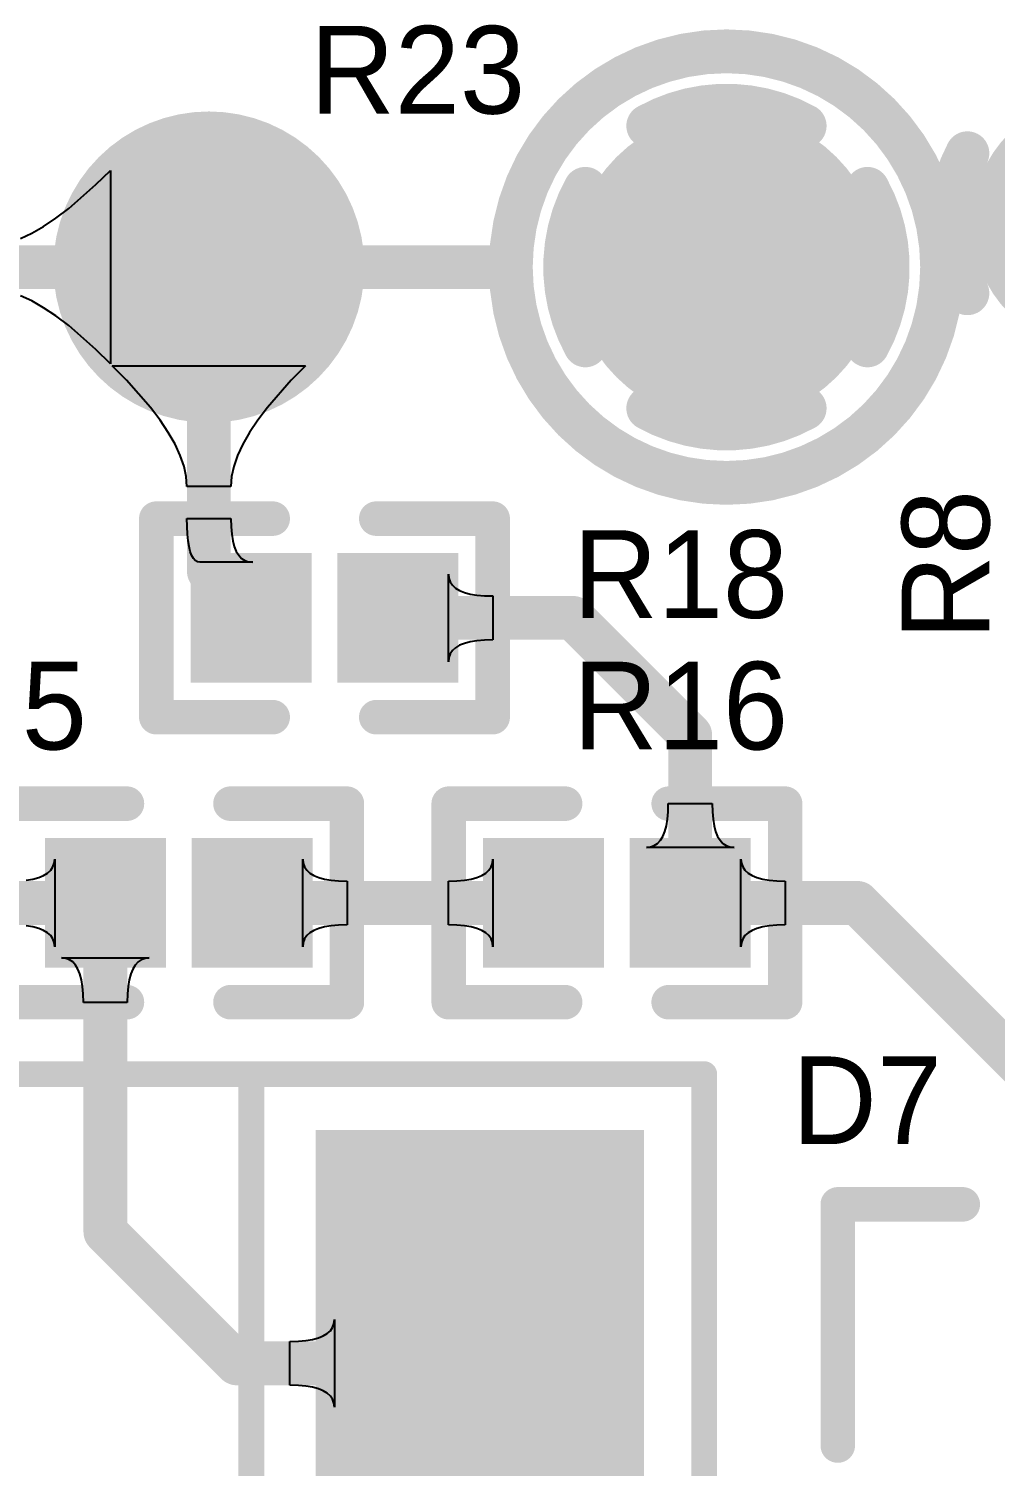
# Model space of a CAD drawing. Header units: millimetres. Extents: x -1 to 102, y -51 to 1.
# Drawn here: x 16.15 to 21.75, y -28.15 to -19.83 of the extents above; entities that cross this region are included whole.
import ezdxf

# ---------------------------------------------------------------- set-up
doc = ezdxf.new("R2010")
doc.units = ezdxf.units.MM
for name, color, linetype in [('BottomLayer', 5, 'Continuous'), ('InternalPlane1', 76, 'Continuous'), ('InternalPlane2', 16, 'Continuous'), ('MultiLayer', 9, 'Continuous'), ('TopLayer', 1, 'Continuous'), ('TopOverlay', 2, 'Continuous'), ('TopSolder', 216, 'Continuous')]:
    doc.layers.add(name, color=color, linetype=linetype)

msp = doc.modelspace()

# ---------------------------------------------------------------- linework, layer by layer
at = {"layer": 'BottomLayer', "const_width": 0.8}
for points in [[(16.793, -21.209, 1), (17.593, -21.209, 1)], [(19.793, -21.209, 1), (20.593, -21.209, 1)]]:
    msp.add_lwpolyline(points, format="xyb", close=True, dxfattribs=at)
at = {"layer": 'InternalPlane1', "const_width": 0.254}
for points in [[(19.7397, -20.3912, -0.258618), (20.6463, -20.3912)], [(21.5895, -21.3604, -0.249328), (21.5895, -20.5496)], [(19.3752, -21.6623, -0.258618), (19.3752, -20.7557)], [(21.0108, -20.7557, -0.258618), (21.0108, -21.6623)], [(20.6463, -22.0268, -0.258618), (19.7397, -22.0268)]]:
    msp.add_lwpolyline(points, format="xyb", dxfattribs=at)
at = {"layer": 'InternalPlane1'}
for points, const_width in [([(19.6762, -20.3912, 1), (19.8032, -20.3912, 1)], 0.127), ([(20.5828, -20.3912, 1), (20.7098, -20.3912, 1)], 0.127), ([(16.789, -21.209, 1), (17.597, -21.209, 1)], 0.808), ([(21.526, -20.5496, 1), (21.653, -20.5496, 1)], 0.127), ([(19.3117, -20.7557, 1), (19.4387, -20.7557, 1)], 0.127), ([(20.9473, -20.7557, 1), (21.0743, -20.7557, 1)], 0.127), ([(21.526, -21.3604, 1), (21.653, -21.3604, 1)], 0.127), ([(19.3117, -21.6623, 1), (19.4387, -21.6623, 1)], 0.127), ([(20.9473, -21.6623, 1), (21.0743, -21.6623, 1)], 0.127), ([(19.6762, -22.0268, 1), (19.8032, -22.0268, 1)], 0.127), ([(20.5828, -22.0268, 1), (20.7098, -22.0268, 1)], 0.127)]:
    msp.add_lwpolyline(points, format="xyb", close=True, dxfattribs=dict(at, const_width=const_width))
at = {"layer": 'InternalPlane2'}
for points, const_width in [([(21.9837, -20.955, 1), (22.7203, -20.955, 1)], 0.7366), ([(16.789, -21.209, 1), (17.597, -21.209, 1)], 0.808), ([(19.789, -21.209, 1), (20.597, -21.209, 1)], 0.808)]:
    msp.add_lwpolyline(points, format="xyb", close=True, dxfattribs=dict(at, const_width=const_width))
at = {"layer": 'MultiLayer', "const_width": 0.8}
for points in [[(16.793, -21.209, 1), (17.593, -21.209, 1)], [(19.793, -21.209, 1), (20.593, -21.209, 1)]]:
    msp.add_lwpolyline(points, format="xyb", close=True, dxfattribs=at)
at = {"layer": 'TopLayer'}
for p, q in [((16.5383, -20.7313), (16.6217, -20.649)), ((16.6217, -20.649), (16.6217, -21.769)), ((16.3806, -20.8698), (16.5383, -20.7313)), ((16.3062, -20.9261), (16.3806, -20.8698)), ((16.1665, -21.0127), (16.2348, -20.9738)), ((16.2348, -20.9738), (16.3062, -20.9261)), ((16.1011, -21.043), (16.1665, -21.0127)), ((16.1665, -21.4053), (16.1011, -21.375)), ((16.2348, -21.4442), (16.1665, -21.4053)), ((16.3062, -21.4919), (16.2348, -21.4442)), ((16.3806, -21.5482), (16.3062, -21.4919)), ((16.5383, -21.6867), (16.3806, -21.5482)), ((16.6217, -21.769), (16.5383, -21.6867)), ((16.7153, -21.8637), (16.633, -21.7803)), ((16.633, -21.7803), (17.753, -21.7803)), ((17.753, -21.7803), (17.6707, -21.8637)), ((16.8538, -22.0214), (16.7153, -21.8637)), ((17.6707, -21.8637), (17.5322, -22.0214)), ((16.9101, -22.0958), (16.8538, -22.0214)), ((17.5322, -22.0214), (17.4759, -22.0958)), ((16.9578, -22.1672), (16.9101, -22.0958)), ((17.4759, -22.0958), (17.4283, -22.1672)), ((16.9967, -22.2355), (16.9578, -22.1672)), ((17.4283, -22.1672), (17.3893, -22.2355)), ((17.027, -22.3009), (16.9967, -22.2355)), ((17.0487, -22.3632), (17.027, -22.3009)), ((17.359, -22.3009), (17.3373, -22.3632)), ((17.3893, -22.2355), (17.359, -22.3009)), ((17.0617, -22.4225), (17.0487, -22.3632)), ((17.3373, -22.3632), (17.3243, -22.4225)), ((17.066, -22.4789), (17.0617, -22.4225)), ((17.32, -22.4789), (17.066, -22.4789)), ((17.3243, -22.4225), (17.32, -22.4789)), ((17.066, -22.665), (17.32, -22.665)), ((17.069, -22.7565), (17.066, -22.665)), ((17.32, -22.665), (17.3213, -22.7133)), ((17.3213, -22.7133), (17.3251, -22.7565)), ((17.0728, -22.7946), (17.069, -22.7565)), ((17.078, -22.8276), (17.0728, -22.7946)), ((17.3251, -22.7565), (17.3314, -22.7946)), ((17.3314, -22.7946), (17.3403, -22.8276)), ((17.0848, -22.8555), (17.078, -22.8276)), ((17.093, -22.8784), (17.0848, -22.8555)), ((17.1028, -22.8962), (17.093, -22.8784)), ((17.114, -22.9089), (17.1028, -22.8962)), ((17.3403, -22.8276), (17.3518, -22.8555)), ((17.3518, -22.8555), (17.3657, -22.8784)), ((17.3657, -22.8784), (17.3822, -22.8962)), ((17.3822, -22.8962), (17.4013, -22.9089)), ((17.1268, -22.9165), (17.114, -22.9089)), ((17.141, -22.919), (17.1268, -22.9165)), ((17.447, -22.919), (17.141, -22.919)), ((17.4013, -22.9089), (17.4229, -22.9165)), ((17.4229, -22.9165), (17.447, -22.919)), ((18.5819, -23.495), (18.5819, -22.987)), ((18.5819, -22.987), (18.5845, -23.0111)), ((18.5845, -23.0111), (18.5922, -23.0327)), ((18.5922, -23.0327), (18.605, -23.0518)), ((18.605, -23.0518), (18.623, -23.0683)), ((18.623, -23.0683), (18.6462, -23.0822)), ((18.6462, -23.0822), (18.6744, -23.0937)), ((18.6744, -23.0937), (18.7079, -23.1026)), ((18.7079, -23.1026), (18.7464, -23.1089)), ((18.7464, -23.1089), (18.7901, -23.1127)), ((18.7901, -23.1127), (18.839, -23.114)), ((18.839, -23.114), (18.839, -23.368)), ((18.6744, -23.3883), (18.6462, -23.3998)), ((18.7079, -23.3794), (18.6744, -23.3883)), ((18.7464, -23.3731), (18.7079, -23.3794)), ((18.7901, -23.3693), (18.7464, -23.3731)), ((18.839, -23.368), (18.7901, -23.3693)), ((18.5845, -23.4709), (18.5819, -23.495)), ((18.5922, -23.4493), (18.5845, -23.4709)), ((18.605, -23.4302), (18.5922, -23.4493)), ((18.623, -23.4137), (18.605, -23.4302)), ((18.6462, -23.3998), (18.623, -23.4137)), ((19.8509, -24.4075), (19.8547, -24.3643)), ((19.8547, -24.3643), (19.856, -24.316)), ((19.856, -24.316), (20.11, -24.316)), ((20.11, -24.316), (20.1113, -24.3643)), ((20.1113, -24.3643), (20.1151, -24.4075)), ((19.8242, -24.5065), (19.8357, -24.4786)), ((19.8357, -24.4786), (19.8446, -24.4456)), ((19.8446, -24.4456), (19.8509, -24.4075)), ((20.1151, -24.4075), (20.1214, -24.4456)), ((20.1214, -24.4456), (20.1303, -24.4786)), ((20.1303, -24.4786), (20.1417, -24.5065)), ((19.7531, -24.5675), (19.7747, -24.5599)), ((19.7747, -24.5599), (19.7938, -24.5472)), ((19.7938, -24.5472), (19.8103, -24.5294)), ((19.8103, -24.5294), (19.8242, -24.5065)), ((20.1417, -24.5065), (20.1557, -24.5294)), ((20.1557, -24.5294), (20.1722, -24.5472)), ((20.1722, -24.5472), (20.1913, -24.5599)), ((20.1913, -24.5599), (20.2129, -24.5675)), ((16.2965, -24.6621), (16.2991, -24.638)), ((16.2991, -24.638), (16.2991, -25.146)), ((17.7369, -25.146), (17.7369, -24.638)), ((17.7369, -24.638), (17.7395, -24.6621)), ((18.8365, -24.6621), (18.8391, -24.638)), ((18.8391, -24.638), (18.8391, -25.146)), ((19.729, -24.57), (19.7531, -24.5675)), ((20.237, -24.57), (19.729, -24.57)), ((20.2129, -24.5675), (20.237, -24.57)), ((20.2769, -25.146), (20.2769, -24.638)), ((20.2769, -24.638), (20.2795, -24.6621)), ((16.2348, -24.7333), (16.258, -24.7193)), ((16.258, -24.7193), (16.276, -24.7028)), ((16.276, -24.7028), (16.2888, -24.6837)), ((16.2888, -24.6837), (16.2965, -24.6621)), ((17.7395, -24.6621), (17.7472, -24.6837)), ((17.7472, -24.6837), (17.76, -24.7028)), ((17.76, -24.7028), (17.778, -24.7193)), ((17.778, -24.7193), (17.8012, -24.7333)), ((18.7748, -24.7333), (18.798, -24.7193)), ((18.798, -24.7193), (18.816, -24.7028)), ((18.816, -24.7028), (18.8288, -24.6837)), ((18.8288, -24.6837), (18.8365, -24.6621)), ((20.2795, -24.6621), (20.2872, -24.6837)), ((20.2872, -24.6837), (20.3, -24.7028)), ((20.3, -24.7028), (20.318, -24.7193)), ((20.318, -24.7193), (20.3412, -24.7333)), ((16.1346, -24.7599), (16.1731, -24.7536)), ((16.1731, -24.7536), (16.2066, -24.7447)), ((16.2066, -24.7447), (16.2348, -24.7333)), ((17.8012, -24.7333), (17.8294, -24.7447)), ((17.8294, -24.7447), (17.8629, -24.7536)), ((17.8629, -24.7536), (17.9014, -24.7599)), ((17.9014, -24.7599), (17.9451, -24.7637)), ((17.9451, -24.7637), (17.9939, -24.765)), ((17.9939, -24.765), (17.9939, -25.019)), ((18.582, -24.765), (18.6309, -24.7637)), ((18.582, -25.019), (18.582, -24.765)), ((18.6309, -24.7637), (18.6746, -24.7599)), ((18.6746, -24.7599), (18.7131, -24.7536)), ((18.7131, -24.7536), (18.7466, -24.7447)), ((18.7466, -24.7447), (18.7748, -24.7333)), ((20.3412, -24.7333), (20.3694, -24.7447)), ((20.3694, -24.7447), (20.4029, -24.7536)), ((20.4029, -24.7536), (20.4414, -24.7599)), ((20.4414, -24.7599), (20.4851, -24.7637)), ((20.4851, -24.7637), (20.5339, -24.765)), ((20.5339, -24.765), (20.5339, -25.019)), ((16.1731, -25.0304), (16.1346, -25.0241)), ((16.2066, -25.0393), (16.1731, -25.0304)), ((16.2348, -25.0508), (16.2066, -25.0393)), ((16.258, -25.0647), (16.2348, -25.0508)), ((17.8012, -25.0508), (17.778, -25.0647)), ((17.8294, -25.0393), (17.8012, -25.0508)), ((17.8629, -25.0304), (17.8294, -25.0393)), ((17.9014, -25.0241), (17.8629, -25.0304)), ((17.9451, -25.0203), (17.9014, -25.0241)), ((17.9939, -25.019), (17.9451, -25.0203)), ((18.6309, -25.0203), (18.582, -25.019)), ((18.6746, -25.0241), (18.6309, -25.0203)), ((18.7131, -25.0304), (18.6746, -25.0241)), ((18.7466, -25.0393), (18.7131, -25.0304)), ((18.7748, -25.0508), (18.7466, -25.0393)), ((18.798, -25.0647), (18.7748, -25.0508)), ((20.3412, -25.0508), (20.318, -25.0647)), ((20.3694, -25.0393), (20.3412, -25.0508)), ((20.4029, -25.0304), (20.3694, -25.0393)), ((20.4414, -25.0241), (20.4029, -25.0304)), ((20.4851, -25.0203), (20.4414, -25.0241)), ((20.5339, -25.019), (20.4851, -25.0203)), ((16.276, -25.0812), (16.258, -25.0647)), ((16.2888, -25.1003), (16.276, -25.0812)), ((16.2965, -25.1219), (16.2888, -25.1003)), ((16.2991, -25.146), (16.2965, -25.1219)), ((17.7395, -25.1219), (17.7369, -25.146)), ((17.7472, -25.1003), (17.7395, -25.1219)), ((17.76, -25.0812), (17.7472, -25.1003)), ((17.778, -25.0647), (17.76, -25.0812)), ((18.816, -25.0812), (18.798, -25.0647)), ((18.8288, -25.1003), (18.816, -25.0812)), ((18.8365, -25.1219), (18.8288, -25.1003)), ((18.8391, -25.146), (18.8365, -25.1219)), ((20.2795, -25.1219), (20.2769, -25.146)), ((20.2872, -25.1003), (20.2795, -25.1219)), ((20.3, -25.0812), (20.2872, -25.1003)), ((20.318, -25.0647), (20.3, -25.0812)), ((16.3631, -25.2135), (16.339, -25.2109)), ((16.339, -25.2109), (16.847, -25.2109)), ((16.3847, -25.2212), (16.3631, -25.2135)), ((16.4038, -25.234), (16.3847, -25.2212)), ((16.8013, -25.2212), (16.7822, -25.234)), ((16.8229, -25.2135), (16.8013, -25.2212)), ((16.847, -25.2109), (16.8229, -25.2135)), ((16.4203, -25.252), (16.4038, -25.234)), ((16.4342, -25.2752), (16.4203, -25.252)), ((16.4457, -25.3034), (16.4342, -25.2752)), ((16.4546, -25.3369), (16.4457, -25.3034)), ((16.7403, -25.3034), (16.7314, -25.3369)), ((16.7517, -25.2752), (16.7403, -25.3034)), ((16.7657, -25.252), (16.7517, -25.2752)), ((16.7822, -25.234), (16.7657, -25.252)), ((16.4609, -25.3754), (16.4546, -25.3369)), ((16.4647, -25.4191), (16.4609, -25.3754)), ((16.7251, -25.3754), (16.7213, -25.4191)), ((16.7314, -25.3369), (16.7251, -25.3754)), ((16.466, -25.468), (16.4647, -25.4191)), ((16.72, -25.468), (16.466, -25.468)), ((16.7213, -25.4191), (16.72, -25.468)), ((17.9175, -27.3291), (17.9201, -27.305)), ((17.9201, -27.305), (17.9201, -27.813)), ((17.8558, -27.4002), (17.879, -27.3863)), ((17.879, -27.3863), (17.897, -27.3698)), ((17.897, -27.3698), (17.9098, -27.3507)), ((17.9098, -27.3507), (17.9175, -27.3291)), ((17.6631, -27.432), (17.7119, -27.4307)), ((17.6631, -27.686), (17.6631, -27.432)), ((17.7119, -27.4307), (17.7556, -27.4269)), ((17.7556, -27.4269), (17.7941, -27.4206)), ((17.7941, -27.4206), (17.8276, -27.4117)), ((17.8276, -27.4117), (17.8558, -27.4002)), ((17.7119, -27.6873), (17.6631, -27.686)), ((17.7556, -27.6911), (17.7119, -27.6873)), ((17.7941, -27.6974), (17.7556, -27.6911)), ((17.8276, -27.7063), (17.7941, -27.6974)), ((17.8558, -27.7177), (17.8276, -27.7063)), ((17.879, -27.7317), (17.8558, -27.7177)), ((17.897, -27.7482), (17.879, -27.7317)), ((17.9098, -27.7673), (17.897, -27.7482)), ((17.9175, -27.7889), (17.9098, -27.7673)), ((17.9201, -27.813), (17.9175, -27.7889))]:
    msp.add_line(p, q, dxfattribs=at)
for points, const_width in [([(16.793, -21.209, 1), (17.593, -21.209, 1)], 0.8), ([(19.793, -21.209, 1), (20.593, -21.209, 1)], 0.8), ([(17.1295, -21.209, 1), (17.2565, -21.209, 1)], 0.127), ([(17.1295, -21.209, 1), (17.2565, -21.209, 1)], 0.127), ([(17.1295, -22.971, 1), (17.2565, -22.971, 1)], 0.127), ([(17.1295, -22.971, 1), (17.2565, -22.971, 1)], 0.127), ([(17.3745, -23.216, 1), (17.5015, -23.216, 1)], 0.127), ([(17.3745, -23.216, 1), (17.5015, -23.216, 1)], 0.127), ([(17.3745, -23.241, 1), (17.5015, -23.241, 1)], 0.127), ([(18.2245, -23.241, 1), (18.3515, -23.241, 1)], 0.127), ([(19.2405, -23.241, 1), (19.3675, -23.241, 1)], 0.127), ([(19.2405, -23.241, 1), (19.3675, -23.241, 1)], 0.127), ([(19.9195, -23.92, 1), (20.0465, -23.92, 1)], 0.127), ([(19.9195, -23.92, 1), (20.0465, -23.92, 1)], 0.127), ([(16.5295, -24.892, 1), (16.6565, -24.892, 1)], 0.127), ([(16.5295, -24.892, 1), (16.6565, -24.892, 1)], 0.127), ([(17.3795, -24.892, 1), (17.5065, -24.892, 1)], 0.127), ([(19.0695, -24.892, 1), (19.1965, -24.892, 1)], 0.127), ([(19.9195, -24.892, 1), (20.0465, -24.892, 1)], 0.127), ([(19.9195, -24.892, 1), (20.0465, -24.892, 1)], 0.127), ([(20.8895, -24.892, 1), (21.0165, -24.892, 1)], 0.127), ([(20.8895, -24.892, 1), (21.0165, -24.892, 1)], 0.127), ([(16.5295, -26.797, 1), (16.6565, -26.797, 1)], 0.127), ([(16.5295, -26.797, 1), (16.6565, -26.797, 1)], 0.127), ([(17.2915, -27.559, 1), (17.4185, -27.559, 1)], 0.127), ([(17.2915, -27.559, 1), (17.4185, -27.559, 1)], 0.127), ([(18.7005, -27.559, 1), (18.8275, -27.559, 1)], 0.127)]:
    msp.add_lwpolyline(points, format="xyb", close=True, dxfattribs=dict(at, const_width=const_width))
at = {"layer": 'TopLayer', "const_width": 0.254}
for points in [[(15.445, -21.209), (17.193, -21.209)], [(17.193, -22.971), (17.193, -21.209)], [(17.193, -22.971), (17.438, -23.216)], [(17.438, -23.241), (17.438, -23.216)], [(18.288, -23.241), (19.304, -23.241)], [(19.304, -23.241), (19.983, -23.92)], [(19.983, -24.892), (19.983, -23.92)], [(14.903, -24.892), (16.593, -24.892)], [(16.593, -26.797), (16.593, -24.892)], [(17.443, -24.892), (19.133, -24.892)], [(19.983, -24.892), (20.953, -24.892)], [(20.953, -24.892), (21.905, -25.844)], [(16.593, -26.797), (17.355, -27.559)], [(17.355, -27.559), (18.764, -27.559)]]:
    msp.add_lwpolyline(points, dxfattribs=at)
at = {"layer": 'TopLayer'}
for points in [[(17.738, -22.916), (17.138, -22.916), (17.738, -23.566), (17.138, -23.566)], [(18.588, -22.916), (17.988, -22.916), (18.588, -23.566), (17.988, -23.566)], [(16.893, -24.567), (16.293, -24.567), (16.893, -25.217), (16.293, -25.217)], [(17.743, -24.567), (17.143, -24.567), (17.743, -25.217), (17.143, -25.217)], [(19.433, -24.567), (18.833, -24.567), (19.433, -25.217), (18.833, -25.217)], [(20.283, -24.567), (19.683, -24.567), (20.283, -25.217), (19.683, -25.217)], [(19.614, -26.309), (17.914, -26.309), (19.614, -28.809), (17.914, -28.809)]]:
    msp.add_solid(points, dxfattribs=at)
at = {"layer": 'TopOverlay'}
for points, const_width in [([(21.443, -21.209, 1), (18.943, -21.209, 1)], 0.254), ([(17.6295, -21.209, 1), (17.7565, -21.209, 1)], 0.127), ([(18.8795, -21.209, 1), (19.0065, -21.209, 1)], 0.127), ([(18.8795, -21.209, 1), (19.0065, -21.209, 1)], 0.127), ([(21.3795, -21.209, 1), (21.5065, -21.209, 1)], 0.127), ([(16.838, -22.666, 1), (16.938, -22.666, 1)], 0.1), ([(16.838, -22.666, 1), (16.938, -22.666, 1)], 0.1), ([(17.513, -22.666, 1), (17.613, -22.666, 1)], 0.1), ([(18.113, -22.666, 1), (18.213, -22.666, 1)], 0.1), ([(18.788, -22.666, 1), (18.888, -22.666, 1)], 0.1), ([(18.788, -22.666, 1), (18.888, -22.666, 1)], 0.1), ([(16.838, -23.816, 1), (16.938, -23.816, 1)], 0.1), ([(16.838, -23.816, 1), (16.938, -23.816, 1)], 0.1), ([(17.513, -23.816, 1), (17.613, -23.816, 1)], 0.1), ([(18.113, -23.816, 1), (18.213, -23.816, 1)], 0.1), ([(18.788, -23.816, 1), (18.888, -23.816, 1)], 0.1), ([(18.788, -23.816, 1), (18.888, -23.816, 1)], 0.1), ([(16.668, -24.317, 1), (16.768, -24.317, 1)], 0.1), ([(17.268, -24.317, 1), (17.368, -24.317, 1)], 0.1), ([(17.943, -24.317, 1), (18.043, -24.317, 1)], 0.1), ([(17.943, -24.317, 1), (18.043, -24.317, 1)], 0.1), ([(18.533, -24.317, 1), (18.633, -24.317, 1)], 0.1), ([(18.533, -24.317, 1), (18.633, -24.317, 1)], 0.1), ([(19.208, -24.317, 1), (19.308, -24.317, 1)], 0.1), ([(19.808, -24.317, 1), (19.908, -24.317, 1)], 0.1), ([(20.483, -24.317, 1), (20.583, -24.317, 1)], 0.1), ([(20.483, -24.317, 1), (20.583, -24.317, 1)], 0.1), ([(16.668, -25.467, 1), (16.768, -25.467, 1)], 0.1), ([(17.268, -25.467, 1), (17.368, -25.467, 1)], 0.1), ([(17.943, -25.467, 1), (18.043, -25.467, 1)], 0.1), ([(17.943, -25.467, 1), (18.043, -25.467, 1)], 0.1), ([(18.533, -25.467, 1), (18.633, -25.467, 1)], 0.1), ([(18.533, -25.467, 1), (18.633, -25.467, 1)], 0.1), ([(19.208, -25.467, 1), (19.308, -25.467, 1)], 0.1), ([(19.808, -25.467, 1), (19.908, -25.467, 1)], 0.1), ([(20.483, -25.467, 1), (20.583, -25.467, 1)], 0.1), ([(20.483, -25.467, 1), (20.583, -25.467, 1)], 0.1), ([(20.0265, -25.884, 1), (20.1015, -25.884, 1)], 0.075), ([(20.0265, -25.884, 1), (20.1015, -25.884, 1)], 0.075), ([(17.4015, -25.909, 1), (17.4765, -25.909, 1)], 0.075), ([(20.7882, -26.638, 1), (20.8882, -26.638, 1)], 0.1), ([(20.7882, -26.638, 1), (20.8882, -26.638, 1)], 0.1), ([(21.513, -26.638, 1), (21.613, -26.638, 1)], 0.1), ([(20.7882, -28.035, 1), (20.8882, -28.035, 1)], 0.1)]:
    msp.add_lwpolyline(points, format="xyb", close=True, dxfattribs=dict(at, const_width=const_width))
for points, const_width in [([(17.693, -21.209), (18.943, -21.209)], 0.254), ([(16.888, -23.816), (16.888, -22.666)], 0.2), ([(16.888, -22.666), (17.563, -22.666)], 0.2), ([(18.163, -22.666), (18.838, -22.666)], 0.2), ([(18.838, -23.816), (18.838, -22.666)], 0.2), ([(16.888, -23.816), (17.563, -23.816)], 0.2), ([(18.163, -23.816), (18.838, -23.816)], 0.2), ([(16.043, -24.317), (16.718, -24.317)], 0.2), ([(17.318, -24.317), (17.993, -24.317)], 0.2), ([(17.993, -25.467), (17.993, -24.317)], 0.2), ([(18.583, -25.467), (18.583, -24.317)], 0.2), ([(18.583, -24.317), (19.258, -24.317)], 0.2), ([(19.858, -24.317), (20.533, -24.317)], 0.2), ([(20.533, -25.467), (20.533, -24.317)], 0.2), ([(16.043, -25.467), (16.718, -25.467)], 0.2), ([(17.318, -25.467), (17.993, -25.467)], 0.2), ([(18.583, -25.467), (19.258, -25.467)], 0.2), ([(19.858, -25.467), (20.533, -25.467)], 0.2), ([(13.464, -25.884), (20.064, -25.884)], 0.15), ([(20.064, -29.259), (20.064, -25.884)], 0.15), ([(17.439, -29.259), (17.439, -25.909)], 0.15), ([(20.8382, -28.035), (20.8382, -26.638)], 0.2), ([(20.8382, -26.638), (21.563, -26.638)], 0.2)]:
    msp.add_lwpolyline(points, dxfattribs=dict(at, const_width=const_width))
at = {"layer": 'TopSolder', "const_width": 0.9016}
for points in [[(16.7422, -21.209, 1), (17.6438, -21.209, 1)], [(19.7422, -21.209, 1), (20.6438, -21.209, 1)]]:
    msp.add_lwpolyline(points, format="xyb", close=True, dxfattribs=at)
at = {"layer": 'TopSolder'}
for points in [[(17.7888, -22.8652), (17.0872, -22.8652), (17.7888, -23.6168), (17.0872, -23.6168)], [(18.6388, -22.8652), (17.9372, -22.8652), (18.6388, -23.6168), (17.9372, -23.6168)], [(16.9438, -24.5162), (16.2422, -24.5162), (16.9438, -25.2678), (16.2422, -25.2678)], [(17.7938, -24.5162), (17.0922, -24.5162), (17.7938, -25.2678), (17.0922, -25.2678)], [(19.4838, -24.5162), (18.7822, -24.5162), (19.4838, -25.2678), (18.7822, -25.2678)], [(20.3338, -24.5162), (19.6322, -24.5162), (20.3338, -25.2678), (19.6322, -25.2678)], [(19.7156, -26.2074), (17.8124, -26.2074), (19.7156, -28.9106), (17.8124, -28.9106)]]:
    msp.add_solid(points, dxfattribs=at)

# ---------------------------------------------------------------- texts
at = {"layer": 'TopOverlay'}
for s, p in [('R23', (17.78, -20.32)), ('R18', (19.304, -23.241)), ('R15', (15.24, -24.003)), ('R16', (19.304, -24.003)), ('D7', (20.574, -26.289))]:
    msp.add_text(s, height=0.508, dxfattribs=at).set_placement(p)
msp.add_text('R8', height=0.508, rotation=90, dxfattribs=at).set_placement((21.717, -23.368))

doc.saveas('drawing.dxf')
